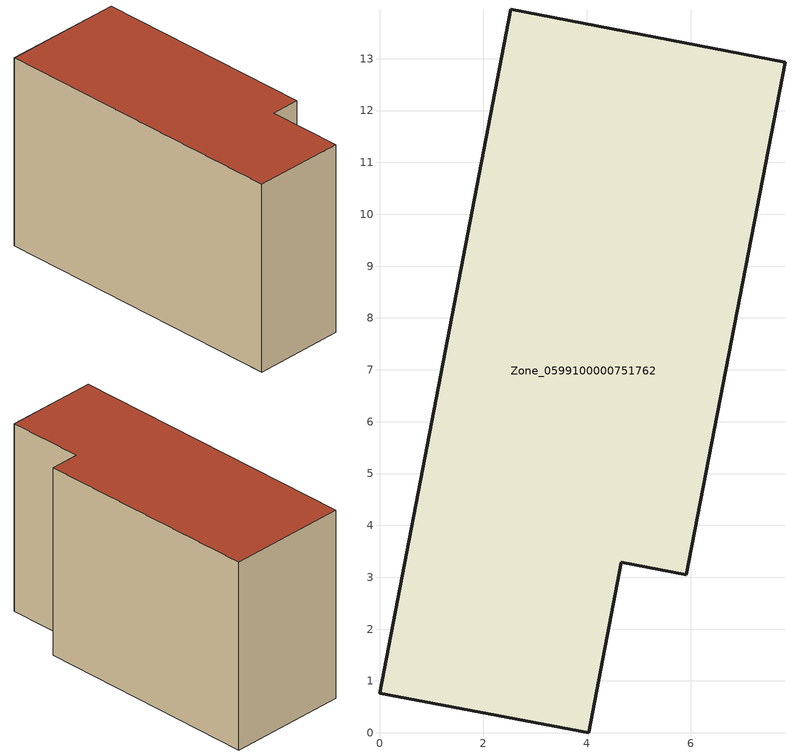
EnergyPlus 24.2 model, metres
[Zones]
Zone_0599100000751762
 floor ground (C_G): 4.66,3.29 4.03,0 0,0.77 2.53,13.96 7.82,12.94 5.92,3.05 z0
 wall outside (C_F): 2.53,13.96 0,0.77 4.03,0 4.66,3.29 5.92,3.05 7.82,12.94 2.53,13.96 z0:8.57
 roof outside (C_R): 5.92,3.05 7.82,12.94 2.53,13.96 0,0.77 4.03,0 4.66,3.29 z8.57
[BUILDING]
Pand.0599100000751762: North Axis=0; Terrain=City; Loads Convergence Tolerance Value=0.04; Temperature Convergence Tolerance Value=0.4; Solar Distribution=FullExterior; Maximum Number of Warmup Days=25; Minimum Number of Warmup Days=1
[Site:Location]
Rotterdam.The.Hague.AP_ZH_NLD Design_Conditions: Latitude=51.96; Longitude=4.45; Time Zone=1; Elevation=-4.5
[SITE:GROUNDTEMPERATURE:BUILDINGSURFACE]
18, 18, 18, 18, 18, 18, 18, 18, 18, 18, 18, 18
[MATERIAL] Thermal Absorptance=0.9; Solar Absorptance=0.7; Visible Absorptance=0.7
Name | Roughness | Thickness | Conductivity | Density | Specific Heat
G.TI.2006-2014 | MediumSmooth | 0.15 | 0.06 | 540 | 1210
F.TI.2006-2014 | Rough | 0.3 | 0.12 | 1920 | 840
R.TI.2006-2014 | MediumRough | 0.2 | 0.08 | 1500 | 1000
[CONSTRUCTION]
C_G: G.TI.2006-2014
C_F: F.TI.2006-2014
C_R: R.TI.2006-2014
[ZONE]
Zone_0599100000751762: Type=1; Multiplier=1; Ceiling Height=Autocalculate; Volume=Autocalculate; Floor Area=autocalculate; Part of Total Floor Area=Yes
[ZONEINFILTRATION:DESIGNFLOWRATE]
Infil_Zone_0599100000751762: Zone or ZoneList or Space or SpaceList=Zone_0599100000751762; Schedule=AlwaysOn; Design Flow Rate Calculation Method=Flow/Area; Flow Rate per Floor Area=0.0015; Constant Term Coefficient=1; Temperature Term Coefficient=0; Velocity Term Coefficient=0; Velocity Squared Term Coefficient=0
[HVACTEMPLATE:ZONE:IDEALLOADSAIRSYSTEM]
Zone_0599100000751762: Maximum Heating Supply Air Temperature=50; Minimum Cooling Supply Air Temperature=13; Maximum Heating Supply Air Humidity Ratio=0.0156; Minimum Cooling Supply Air Humidity Ratio=0.0077; Heating Limit=NoLimit; Cooling Limit=NoLimit; Dehumidification Control Type=ConstantSensibleHeatRatio; Cooling Sensible Heat Ratio=0.7; Dehumidification Setpoint=60; Humidification Control Type=None; Humidification Setpoint=30; Outdoor Air Method=None; Outdoor Air Flow Rate per Person=0.00944; Outdoor Air Flow Rate per Zone Floor Area=0; Outdoor Air Flow Rate per Zone=0; Demand Controlled Ventilation Type=None; Outdoor Air Economizer Type=NoEconomizer; Heat Recovery Type=None; Sensible Heat Recovery Effectiveness=0.7; Latent Heat Recovery Effectiveness=0.65
[ZONECONTROL:THERMOSTAT]
ThermostatControl_Zone_0599100000751762: Zone or ZoneList=Zone_0599100000751762; Control Type Schedule=DualSetpointControlType; Control 1=Thermostat_Zone_0599100000751762; Temperature Difference Between Cutout And Setpoint=0
[THERMOSTATSETPOINT:DUALSETPOINT]
Thermostat_Zone_0599100000751762: Heating Setpoint Temperature Schedule=HeatingSetpoint_Zone_0599100000751762; Cooling Setpoint Temperature Schedule=CoolingSetpoint_Zone_0599100000751762
[SCHEDULE:COMPACT]
HeatingSetpoint_Zone_0599100000751762: Through: 12/31, For: AllDays, Until: 24:00, 21
CoolingSetpoint_Zone_0599100000751762: Through: 12/31, For: AllDays, Until: 24:00, 24
DualSetpointControlType: Through: 12/31, For: AllDays, Until: 24:00, 4
AlwaysOn: Through: 12/31, For: AllDays, Until: 24:00, 1
